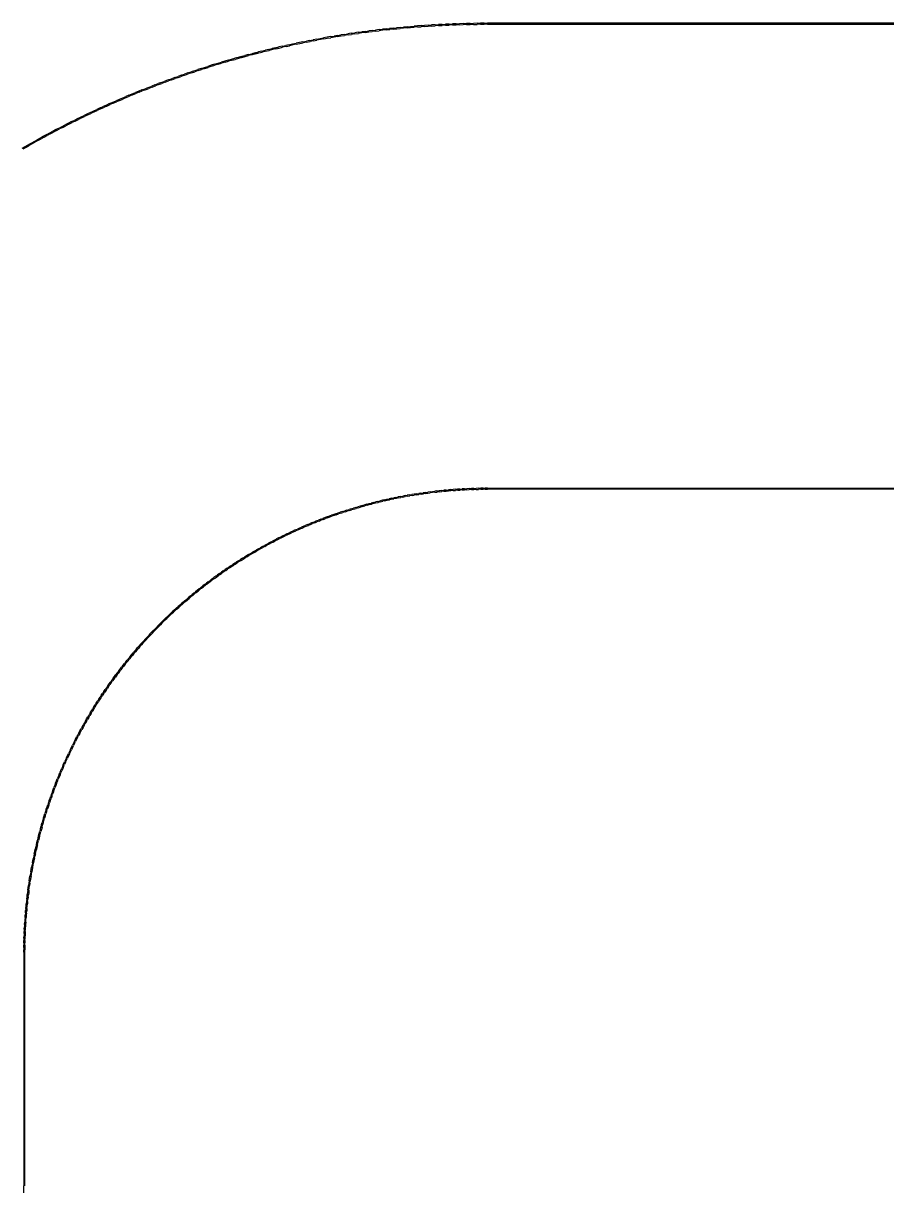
# Model space of a CAD drawing. Header units: metres. Extents: x 0.2 to 42.3, y 0.9 to 39.
# Drawn here: x 2.375 to 3.027, y 14.698 to 15.575 of the extents above; entities that cross this region are included whole.
import ezdxf

# ---------------------------------------------------------------- set-up
doc = ezdxf.new("R2010")
doc.units = ezdxf.units.M
doc.layers.add('BSA_MATERIAL_SECTION', color=7, linetype='Continuous')

msp = doc.modelspace()

# ---------------------------------------------------------------- linework, layer by layer
at = {"layer": 'BSA_MATERIAL_SECTION'}
for p, q in [((2.63345, 15.56859), (2.63083, 15.56824)), ((2.63345, 15.56859), (2.63608, 15.56894)), ((2.6387, 15.56927), (2.63608, 15.56894)), ((2.6387, 15.56927), (2.64133, 15.5696)), ((2.64142, 15.5688), (2.6388, 15.56847)), ((2.64396, 15.56991), (2.64133, 15.5696)), ((2.64142, 15.5688), (2.64405, 15.56911)), ((2.64396, 15.56991), (2.64658, 15.57021)), ((2.64667, 15.56942), (2.64405, 15.56911)), ((2.64921, 15.5705), (2.64658, 15.57021)), ((2.6493, 15.56971), (2.64667, 15.56942)), ((2.64921, 15.5705), (2.65184, 15.57079)), ((2.6493, 15.56971), (2.65193, 15.57)), ((2.65448, 15.57106), (2.65184, 15.57079)), ((2.65456, 15.57027), (2.65193, 15.57)), ((2.65448, 15.57106), (2.65711, 15.57133)), ((2.65456, 15.57027), (2.65719, 15.57054)), ((2.65974, 15.57158), (2.65711, 15.57133)), ((2.65719, 15.57054), (2.65982, 15.57078)), ((2.65974, 15.57158), (2.66238, 15.57183)), ((2.66245, 15.57103), (2.65982, 15.57078)), ((2.66501, 15.57206), (2.66238, 15.57183)), ((2.66508, 15.57126), (2.66245, 15.57103)), ((2.66501, 15.57206), (2.66765, 15.57229)), ((2.66508, 15.57126), (2.66772, 15.57149)), ((2.66765, 15.57229), (2.67029, 15.5725)), ((2.66772, 15.57149), (2.67035, 15.5717)), ((2.67293, 15.57271), (2.67029, 15.5725)), ((2.67299, 15.57191), (2.67035, 15.5717)), ((2.67557, 15.5729), (2.67293, 15.57271)), ((2.67299, 15.57191), (2.67562, 15.5721)), ((2.67557, 15.5729), (2.67821, 15.57309)), ((2.67826, 15.57229), (2.67562, 15.5721)), ((2.68085, 15.57326), (2.67821, 15.57309)), ((2.67826, 15.57229), (2.6809, 15.57246)), ((2.68085, 15.57326), (2.68349, 15.57343)), ((2.68354, 15.57263), (2.6809, 15.57246)), ((2.68613, 15.57358), (2.68349, 15.57343)), ((2.68354, 15.57263), (2.68617, 15.57278)), ((2.68613, 15.57358), (2.68877, 15.57373)), ((2.68881, 15.57293), (2.68617, 15.57278)), ((2.69141, 15.57386), (2.68877, 15.57373)), ((2.68881, 15.57293), (2.69145, 15.57306)), ((2.69141, 15.57386), (2.69406, 15.57399)), ((2.69409, 15.57319), (2.69145, 15.57306)), ((2.6967, 15.5741), (2.69406, 15.57399)), ((2.69409, 15.57319), (2.69673, 15.5733)), ((2.6967, 15.5741), (2.69934, 15.57421)), ((2.69937, 15.57341), (2.69673, 15.5733)), ((2.70199, 15.5743), (2.69934, 15.57421)), ((2.69937, 15.57341), (2.70202, 15.5735)), ((2.70199, 15.5743), (2.70463, 15.57439)), ((2.70466, 15.57359), (2.70202, 15.5735)), ((2.70728, 15.57446), (2.70463, 15.57439)), ((2.70466, 15.57359), (2.7073, 15.57366)), ((2.70728, 15.57446), (2.70992, 15.57453)), ((2.70994, 15.57373), (2.7073, 15.57366)), ((2.71257, 15.57458), (2.70992, 15.57453)), ((2.70994, 15.57373), (2.71259, 15.57378)), ((2.71257, 15.57458), (2.71522, 15.57463)), ((2.71523, 15.57383), (2.71259, 15.57378)), ((2.71786, 15.57466), (2.71522, 15.57463)), ((2.71523, 15.57383), (2.71787, 15.57386)), ((2.71786, 15.57466), (2.72051, 15.57469)), ((2.72051, 15.57389), (2.71787, 15.57386)), ((2.72315, 15.5747), (2.72051, 15.57469)), ((2.72051, 15.57389), (2.72316, 15.5739)), ((2.72315, 15.5747), (2.7258, 15.57471)), ((2.7258, 15.57391), (2.72316, 15.5739)), ((2.7258, 15.57431), (2.7258, 15.57471)), ((5.8775, 15.57471), (2.7258, 15.57471)), ((2.7258, 15.57471), (2.7258, 15.57431)), ((2.7258, 15.57431), (2.7258, 15.57391)), ((2.7258, 15.57391), (2.7258, 15.57431)), ((2.7258, 15.57391), (5.8775, 15.57391)), ((2.58389, 15.56019), (2.5813, 15.55964)), ((2.58649, 15.56071), (2.58389, 15.56019)), ((2.58406, 15.55941), (2.58665, 15.55993)), ((2.58649, 15.56071), (2.58908, 15.56124)), ((2.58924, 15.56046), (2.58665, 15.55993)), ((2.59168, 15.56175), (2.58908, 15.56124)), ((2.58924, 15.56046), (2.59183, 15.56096)), ((2.59168, 15.56175), (2.59428, 15.56225)), ((2.59443, 15.56147), (2.59183, 15.56096)), ((2.59688, 15.56274), (2.59428, 15.56225)), ((2.59443, 15.56147), (2.59702, 15.56195)), ((2.59688, 15.56274), (2.59948, 15.56323)), ((2.59962, 15.56244), (2.59702, 15.56195)), ((2.59948, 15.56323), (2.60208, 15.56369)), ((2.60222, 15.56291), (2.59962, 15.56244)), ((2.60469, 15.56416), (2.60208, 15.56369)), ((2.60222, 15.56291), (2.60482, 15.56337)), ((2.60729, 15.56461), (2.60469, 15.56416)), ((2.60482, 15.56337), (2.60743, 15.56382)), ((2.60729, 15.56461), (2.6099, 15.56506)), ((2.61003, 15.56427), (2.60743, 15.56382)), ((2.61251, 15.56548), (2.6099, 15.56506)), ((2.61264, 15.56469), (2.61003, 15.56427)), ((2.61251, 15.56548), (2.61513, 15.56591)), ((2.61264, 15.56469), (2.61525, 15.56512)), ((2.61774, 15.56632), (2.61513, 15.56591)), ((2.61525, 15.56512), (2.61786, 15.56553)), ((2.61774, 15.56632), (2.62035, 15.56673)), ((2.62047, 15.56594), (2.61786, 15.56553)), ((2.62297, 15.56712), (2.62035, 15.56673)), ((2.62047, 15.56594), (2.62309, 15.56632)), ((2.62297, 15.56712), (2.62559, 15.5675)), ((2.6257, 15.56671), (2.62309, 15.56632)), ((2.62821, 15.56787), (2.62559, 15.5675)), ((2.6257, 15.56671), (2.62832, 15.56708)), ((2.62821, 15.56787), (2.63083, 15.56824)), ((2.63094, 15.56745), (2.62832, 15.56708)), ((2.63356, 15.5678), (2.63094, 15.56745)), ((2.63356, 15.5678), (2.63618, 15.56815)), ((2.63618, 15.56815), (2.6388, 15.56847)), ((2.54527, 15.55105), (2.54272, 15.55037)), ((2.54527, 15.55105), (2.54783, 15.55173)), ((2.55039, 15.55239), (2.54783, 15.55173)), ((2.55059, 15.55162), (2.54803, 15.55096)), ((2.55039, 15.55239), (2.55295, 15.55306)), ((2.55059, 15.55162), (2.55315, 15.55228)), ((2.55552, 15.5537), (2.55295, 15.55306)), ((2.55315, 15.55228), (2.55572, 15.55292)), ((2.55552, 15.5537), (2.55809, 15.55434)), ((2.55828, 15.55357), (2.55572, 15.55292)), ((2.56066, 15.55497), (2.55809, 15.55434)), ((2.55828, 15.55357), (2.56085, 15.55419)), ((2.56066, 15.55497), (2.56323, 15.55559)), ((2.56342, 15.55481), (2.56085, 15.55419)), ((2.56581, 15.55619), (2.56323, 15.55559)), ((2.56599, 15.55541), (2.56342, 15.55481)), ((2.56581, 15.55619), (2.56838, 15.5568)), ((2.56599, 15.55541), (2.56856, 15.55602)), ((2.57096, 15.55738), (2.56838, 15.5568)), ((2.56856, 15.55602), (2.57114, 15.5566)), ((2.57096, 15.55738), (2.57355, 15.55797)), ((2.57372, 15.55719), (2.57114, 15.5566)), ((2.57613, 15.55853), (2.57355, 15.55797)), ((2.57372, 15.55719), (2.5763, 15.55775)), ((2.57613, 15.55853), (2.57872, 15.5591)), ((2.57888, 15.55832), (2.5763, 15.55775)), ((2.57872, 15.5591), (2.5813, 15.55964)), ((2.58147, 15.55886), (2.57888, 15.55832)), ((2.58147, 15.55886), (2.58406, 15.55941)), ((2.51731, 15.54297), (2.51479, 15.54218)), ((2.51984, 15.54375), (2.51731, 15.54297)), ((2.51755, 15.54221), (2.52007, 15.54299)), ((2.51984, 15.54375), (2.52237, 15.54453)), ((2.5226, 15.54376), (2.52007, 15.54299)), ((2.52237, 15.54453), (2.5249, 15.54529)), ((2.5226, 15.54376), (2.52513, 15.54452)), ((2.52744, 15.54605), (2.5249, 15.54529)), ((2.52767, 15.54528), (2.52513, 15.54452)), ((2.52998, 15.54679), (2.52744, 15.54605)), ((2.52767, 15.54528), (2.5302, 15.54602)), ((2.52998, 15.54679), (2.53252, 15.54753)), ((2.53274, 15.54676), (2.5302, 15.54602)), ((2.53252, 15.54753), (2.53507, 15.54825)), ((2.53274, 15.54676), (2.53528, 15.54748)), ((2.53761, 15.54897), (2.53507, 15.54825)), ((2.53783, 15.5482), (2.53528, 15.54748)), ((2.54016, 15.54967), (2.53761, 15.54897)), ((2.54038, 15.5489), (2.53783, 15.5482)), ((2.54016, 15.54967), (2.54272, 15.55037)), ((2.54038, 15.5489), (2.54293, 15.5496)), ((2.54293, 15.5496), (2.54548, 15.55028)), ((2.54803, 15.55096), (2.54548, 15.55028)), ((2.48971, 15.53374), (2.48722, 15.53284)), ((2.48971, 15.53374), (2.4922, 15.53463)), ((2.49247, 15.53387), (2.48998, 15.53298)), ((2.4947, 15.5355), (2.4922, 15.53463)), ((2.49247, 15.53387), (2.49496, 15.53474)), ((2.4947, 15.5355), (2.4972, 15.53637)), ((2.49746, 15.53562), (2.49496, 15.53474)), ((2.4997, 15.53723), (2.4972, 15.53637)), ((2.49746, 15.53562), (2.49996, 15.53647)), ((2.4997, 15.53723), (2.50221, 15.53808)), ((2.50246, 15.53732), (2.49996, 15.53647)), ((2.50472, 15.53891), (2.50221, 15.53808)), ((2.50246, 15.53732), (2.50497, 15.53816)), ((2.50472, 15.53891), (2.50723, 15.53975)), ((2.50748, 15.53899), (2.50497, 15.53816)), ((2.50975, 15.54057), (2.50723, 15.53975)), ((2.50748, 15.53899), (2.50999, 15.5398)), ((2.50975, 15.54057), (2.51226, 15.54138)), ((2.51251, 15.54062), (2.50999, 15.5398)), ((2.51226, 15.54138), (2.51479, 15.54218)), ((2.51251, 15.54062), (2.51503, 15.54142)), ((2.51755, 15.54221), (2.51503, 15.54142)), ((2.46497, 15.52435), (2.46742, 15.52534)), ((2.46989, 15.5263), (2.46742, 15.52534)), ((2.46772, 15.52459), (2.47018, 15.52556)), ((2.46989, 15.5263), (2.47235, 15.52727)), ((2.47264, 15.52652), (2.47018, 15.52556)), ((2.47482, 15.52822), (2.47235, 15.52727)), ((2.47264, 15.52652), (2.47511, 15.52747)), ((2.47482, 15.52822), (2.47729, 15.52917)), ((2.47758, 15.52842), (2.47511, 15.52747)), ((2.47977, 15.53009), (2.47729, 15.52917)), ((2.47758, 15.52842), (2.48005, 15.52935)), ((2.47977, 15.53009), (2.48225, 15.53102)), ((2.48253, 15.53027), (2.48005, 15.52935)), ((2.48473, 15.53193), (2.48225, 15.53102)), ((2.48253, 15.53027), (2.48501, 15.53118)), ((2.48473, 15.53193), (2.48722, 15.53284)), ((2.48749, 15.53209), (2.48501, 15.53118)), ((2.48749, 15.53209), (2.48998, 15.53298)), ((2.44302, 15.51512), (2.44544, 15.51618)), ((2.44787, 15.51724), (2.44544, 15.51618)), ((2.44818, 15.5165), (2.44576, 15.51545)), ((2.4503, 15.51828), (2.44787, 15.51724)), ((2.44818, 15.5165), (2.45061, 15.51754)), ((2.4503, 15.51828), (2.45273, 15.51932)), ((2.45305, 15.51858), (2.45061, 15.51754)), ((2.45517, 15.52034), (2.45273, 15.51932)), ((2.45305, 15.51858), (2.45548, 15.5196)), ((2.45517, 15.52034), (2.45762, 15.52136)), ((2.45792, 15.52062), (2.45548, 15.5196)), ((2.45762, 15.52136), (2.46006, 15.52236)), ((2.45792, 15.52062), (2.46037, 15.52162)), ((2.46251, 15.52337), (2.46006, 15.52236)), ((2.46281, 15.52263), (2.46037, 15.52162)), ((2.46497, 15.52435), (2.46251, 15.52337)), ((2.46281, 15.52263), (2.46527, 15.52361)), ((2.46772, 15.52459), (2.46527, 15.52361)), ((2.42617, 15.50742), (2.42378, 15.50629)), ((2.42617, 15.50742), (2.42856, 15.50855)), ((2.4289, 15.50782), (2.42651, 15.50669)), ((2.42856, 15.50855), (2.43096, 15.50966)), ((2.4289, 15.50782), (2.4313, 15.50894)), ((2.43336, 15.51078), (2.43096, 15.50966)), ((2.4337, 15.51005), (2.4313, 15.50894)), ((2.43336, 15.51078), (2.43577, 15.51187)), ((2.4337, 15.51005), (2.4361, 15.51114)), ((2.43818, 15.51297), (2.43577, 15.51187)), ((2.43851, 15.51224), (2.4361, 15.51114)), ((2.4406, 15.51404), (2.43818, 15.51297)), ((2.43851, 15.51224), (2.44093, 15.51331)), ((2.4406, 15.51404), (2.44302, 15.51512)), ((2.44334, 15.51439), (2.44093, 15.51331)), ((2.44334, 15.51439), (2.44576, 15.51545)), ((2.40953, 15.49928), (2.40717, 15.49808)), ((2.40989, 15.49857), (2.40754, 15.49737)), ((2.4119, 15.50047), (2.40953, 15.49928)), ((2.40989, 15.49857), (2.41226, 15.49975)), ((2.4119, 15.50047), (2.41426, 15.50165)), ((2.41462, 15.50094), (2.41226, 15.49975)), ((2.41664, 15.50282), (2.41426, 15.50165)), ((2.41462, 15.50094), (2.41699, 15.5021)), ((2.41664, 15.50282), (2.41901, 15.50399)), ((2.41936, 15.50327), (2.41699, 15.5021)), ((2.41901, 15.50399), (2.4214, 15.50514)), ((2.41936, 15.50327), (2.42174, 15.50442)), ((2.42378, 15.50629), (2.4214, 15.50514)), ((2.42412, 15.50556), (2.42174, 15.50442)), ((2.42412, 15.50556), (2.42651, 15.50669)), ((2.39312, 15.4907), (2.39079, 15.48944)), ((2.39117, 15.48874), (2.3935, 15.49)), ((2.39312, 15.4907), (2.39545, 15.49196)), ((2.39582, 15.49125), (2.3935, 15.49)), ((2.39545, 15.49196), (2.39778, 15.4932)), ((2.39582, 15.49125), (2.39816, 15.49249)), ((2.40012, 15.49443), (2.39778, 15.4932)), ((2.40049, 15.49373), (2.39816, 15.49249)), ((2.40247, 15.49565), (2.40012, 15.49443)), ((2.40049, 15.49373), (2.40284, 15.49495)), ((2.40247, 15.49565), (2.40482, 15.49688)), ((2.40518, 15.49616), (2.40284, 15.49495)), ((2.40482, 15.49688), (2.40717, 15.49808)), ((2.40518, 15.49616), (2.40754, 15.49737)), ((2.37464, 15.48037), (2.37693, 15.4817)), ((2.37733, 15.481), (2.37504, 15.47968)), ((2.37693, 15.4817), (2.37923, 15.48301)), ((2.37733, 15.481), (2.37962, 15.48231)), ((2.38153, 15.48431), (2.37923, 15.48301)), ((2.38192, 15.48362), (2.37962, 15.48231)), ((2.38384, 15.48561), (2.38153, 15.48431)), ((2.38192, 15.48362), (2.38423, 15.48491)), ((2.38384, 15.48561), (2.38615, 15.4869)), ((2.38654, 15.4862), (2.38423, 15.48491)), ((2.38615, 15.4869), (2.38847, 15.48817)), ((2.38654, 15.4862), (2.38885, 15.48747)), ((2.39079, 15.48944), (2.38847, 15.48817)), ((2.39117, 15.48874), (2.38885, 15.48747)), ((2.66008, 15.21768), (2.66179, 15.218)), ((2.6635, 15.21832), (2.66179, 15.218)), ((2.6635, 15.21832), (2.66521, 15.21862)), ((2.66535, 15.21783), (2.66364, 15.21753)), ((2.66693, 15.21892), (2.66521, 15.21862)), ((2.66535, 15.21783), (2.66706, 15.21813)), ((2.66693, 15.21892), (2.66864, 15.2192)), ((2.66877, 15.21841), (2.66706, 15.21813)), ((2.67036, 15.21949), (2.66864, 15.2192)), ((2.66877, 15.21841), (2.67049, 15.2187)), ((2.67208, 15.21975), (2.67036, 15.21949)), ((2.6722, 15.21896), (2.67049, 15.2187)), ((2.67208, 15.21975), (2.6738, 15.22002)), ((2.6722, 15.21896), (2.67392, 15.21923)), ((2.67552, 15.22027), (2.6738, 15.22002)), ((2.67564, 15.21948), (2.67392, 15.21923)), ((2.67552, 15.22027), (2.67724, 15.22052)), ((2.67564, 15.21948), (2.67735, 15.21973)), ((2.67897, 15.22075), (2.67724, 15.22052)), ((2.67907, 15.21996), (2.67735, 15.21973)), ((2.67897, 15.22075), (2.68069, 15.22099)), ((2.67907, 15.21996), (2.68079, 15.22019)), ((2.68242, 15.2212), (2.68069, 15.22099)), ((2.68079, 15.22019), (2.68252, 15.22041)), ((2.68242, 15.2212), (2.68414, 15.22142)), ((2.68424, 15.22062), (2.68252, 15.22041)), ((2.68414, 15.22142), (2.68587, 15.22162)), ((2.68596, 15.22082), (2.68424, 15.22062)), ((2.6876, 15.22182), (2.68587, 15.22162)), ((2.68596, 15.22082), (2.68769, 15.22102)), ((2.6876, 15.22182), (2.68933, 15.222)), ((2.68941, 15.2212), (2.68769, 15.22102)), ((2.69106, 15.22218), (2.68933, 15.222)), ((2.68941, 15.2212), (2.69114, 15.22138)), ((2.69106, 15.22218), (2.69279, 15.22234)), ((2.69287, 15.22155), (2.69114, 15.22138)), ((2.69453, 15.22251), (2.69279, 15.22234)), ((2.69287, 15.22155), (2.6946, 15.22171)), ((2.69453, 15.22251), (2.69626, 15.22265)), ((2.6946, 15.22171), (2.69633, 15.22186)), ((2.69799, 15.2228), (2.69626, 15.22265)), ((2.69806, 15.222), (2.69633, 15.22186)), ((2.69799, 15.2228), (2.69973, 15.22293)), ((2.69979, 15.22213), (2.69806, 15.222)), ((2.70146, 15.22306), (2.69973, 15.22293)), ((2.69979, 15.22213), (2.70152, 15.22226)), ((2.70146, 15.22306), (2.7032, 15.22317)), ((2.70325, 15.22237), (2.70152, 15.22226)), ((2.70493, 15.22328), (2.7032, 15.22317)), ((2.70325, 15.22237), (2.70498, 15.22249)), ((2.70493, 15.22328), (2.70667, 15.22338)), ((2.70672, 15.22258), (2.70498, 15.22249)), ((2.70841, 15.22347), (2.70667, 15.22338)), ((2.70672, 15.22258), (2.70845, 15.22268)), ((2.70841, 15.22347), (2.71015, 15.22355)), ((2.71018, 15.22275), (2.70845, 15.22268)), ((2.71189, 15.22363), (2.71015, 15.22355)), ((2.71018, 15.22275), (2.71192, 15.22283)), ((2.71189, 15.22363), (2.71362, 15.22369)), ((2.71365, 15.22289), (2.71192, 15.22283)), ((2.71536, 15.22375), (2.71362, 15.22369)), ((2.71365, 15.22289), (2.71539, 15.22295)), ((2.71536, 15.22375), (2.7171, 15.22379)), ((2.71712, 15.22299), (2.71539, 15.22295)), ((2.71884, 15.22384), (2.7171, 15.22379)), ((2.71712, 15.22299), (2.71886, 15.22304)), ((2.71884, 15.22384), (2.72058, 15.22386)), ((2.72059, 15.22306), (2.71886, 15.22304)), ((2.72232, 15.22389), (2.72058, 15.22386)), ((2.72059, 15.22306), (2.72233, 15.22309)), ((2.72232, 15.22389), (2.72406, 15.2239)), ((2.72406, 15.2231), (2.72233, 15.22309)), ((2.7258, 15.22391), (2.72406, 15.2239)), ((2.72406, 15.2231), (2.7258, 15.22311)), ((2.7258, 15.22391), (2.7258, 15.22351)), ((2.7258, 15.22391), (5.8775, 15.22391)), ((2.7258, 15.22351), (2.7258, 15.22391)), ((2.7258, 15.22311), (2.7258, 15.22351)), ((2.7258, 15.22351), (2.7258, 15.22311)), ((5.8775, 15.22311), (2.7258, 15.22311)), ((2.62295, 15.20845), (2.62462, 15.20896)), ((2.62628, 15.20946), (2.62462, 15.20896)), ((2.62628, 15.20946), (2.62795, 15.20995)), ((2.62818, 15.20918), (2.62651, 15.20869)), ((2.62962, 15.21043), (2.62795, 15.20995)), ((2.62818, 15.20918), (2.62984, 15.20966)), ((2.6313, 15.2109), (2.62962, 15.21043)), ((2.63152, 15.21013), (2.62984, 15.20966)), ((2.6313, 15.2109), (2.63297, 15.21137)), ((2.63152, 15.21013), (2.63319, 15.2106)), ((2.63465, 15.21183), (2.63297, 15.21137)), ((2.63486, 15.21105), (2.63319, 15.2106)), ((2.63465, 15.21183), (2.63633, 15.21228)), ((2.63486, 15.21105), (2.63654, 15.21151)), ((2.63633, 15.21228), (2.63802, 15.21272)), ((2.63654, 15.21151), (2.63822, 15.21194)), ((2.6397, 15.21315), (2.63802, 15.21272)), ((2.6399, 15.21238), (2.63822, 15.21194)), ((2.6397, 15.21315), (2.64139, 15.21357)), ((2.64158, 15.21279), (2.6399, 15.21238)), ((2.64308, 15.21399), (2.64139, 15.21357)), ((2.64158, 15.21279), (2.64327, 15.21321)), ((2.64308, 15.21399), (2.64477, 15.21439)), ((2.64496, 15.21362), (2.64327, 15.21321)), ((2.64646, 15.2148), (2.64477, 15.21439)), ((2.64496, 15.21362), (2.64665, 15.21402)), ((2.64816, 15.21518), (2.64646, 15.2148)), ((2.64834, 15.2144), (2.64665, 15.21402)), ((2.64816, 15.21518), (2.64986, 15.21557)), ((2.64834, 15.2144), (2.65003, 15.21479)), ((2.64986, 15.21557), (2.65156, 15.21594)), ((2.65003, 15.21479), (2.65173, 15.21516)), ((2.65326, 15.21631), (2.65156, 15.21594)), ((2.65342, 15.21552), (2.65173, 15.21516)), ((2.65326, 15.21631), (2.65496, 15.21666)), ((2.65342, 15.21552), (2.65512, 15.21587)), ((2.65667, 15.21701), (2.65496, 15.21666)), ((2.65682, 15.21623), (2.65512, 15.21587)), ((2.65667, 15.21701), (2.65837, 15.21735)), ((2.65853, 15.21656), (2.65682, 15.21623)), ((2.66008, 15.21768), (2.65837, 15.21735)), ((2.65853, 15.21656), (2.66023, 15.2169)), ((2.66194, 15.21721), (2.66023, 15.2169)), ((2.66194, 15.21721), (2.66364, 15.21753)), ((2.59994, 15.20049), (2.59832, 15.19986)), ((2.59994, 15.20049), (2.60156, 15.20111)), ((2.60185, 15.20036), (2.60023, 15.19975)), ((2.60319, 15.20173), (2.60156, 15.20111)), ((2.60185, 15.20036), (2.60347, 15.20098)), ((2.60482, 15.20233), (2.60319, 15.20173)), ((2.6051, 15.20158), (2.60347, 15.20098)), ((2.60482, 15.20233), (2.60646, 15.20293)), ((2.6051, 15.20158), (2.60673, 15.20218)), ((2.60646, 15.20293), (2.60809, 15.20352)), ((2.60673, 15.20218), (2.60836, 15.20276)), ((2.60973, 15.2041), (2.60809, 15.20352)), ((2.61, 15.20335), (2.60836, 15.20276)), ((2.61138, 15.20467), (2.60973, 15.2041)), ((2.61164, 15.20391), (2.61, 15.20335)), ((2.61138, 15.20467), (2.61302, 15.20524)), ((2.61164, 15.20391), (2.61328, 15.20448)), ((2.61302, 15.20524), (2.61467, 15.20579)), ((2.61493, 15.20503), (2.61328, 15.20448)), ((2.61632, 15.20634), (2.61467, 15.20579)), ((2.61493, 15.20503), (2.61657, 15.20558)), ((2.61632, 15.20634), (2.61798, 15.20688)), ((2.61822, 15.20612), (2.61657, 15.20558)), ((2.61963, 15.20742), (2.61798, 15.20688)), ((2.61822, 15.20612), (2.61987, 15.20665)), ((2.61963, 15.20742), (2.62129, 15.20793)), ((2.62153, 15.20717), (2.61987, 15.20665)), ((2.62295, 15.20845), (2.62129, 15.20793)), ((2.62153, 15.20717), (2.62319, 15.20769)), ((2.62485, 15.20819), (2.62319, 15.20769)), ((2.62485, 15.20819), (2.62651, 15.20869)), ((2.57753, 15.19095), (2.57911, 15.19168)), ((2.58069, 15.19241), (2.57911, 15.19168)), ((2.57945, 15.19095), (2.58102, 15.19168)), ((2.58069, 15.19241), (2.58228, 15.19312)), ((2.58261, 15.19239), (2.58102, 15.19168)), ((2.58387, 15.19384), (2.58228, 15.19312)), ((2.58261, 15.19239), (2.58419, 15.1931)), ((2.58387, 15.19384), (2.58546, 15.19453)), ((2.58578, 15.1938), (2.58419, 15.1931)), ((2.58705, 15.19523), (2.58546, 15.19453)), ((2.58578, 15.1938), (2.58737, 15.1945)), ((2.58705, 15.19523), (2.58865, 15.19591)), ((2.58897, 15.19518), (2.58737, 15.1945)), ((2.59026, 15.19659), (2.58865, 15.19591)), ((2.58897, 15.19518), (2.59056, 15.19586)), ((2.59026, 15.19659), (2.59186, 15.19726)), ((2.59217, 15.19652), (2.59056, 15.19586)), ((2.59347, 15.19793), (2.59186, 15.19726)), ((2.59217, 15.19652), (2.59377, 15.19719)), ((2.59347, 15.19793), (2.59508, 15.19858)), ((2.59538, 15.19783), (2.59377, 15.19719)), ((2.5967, 15.19923), (2.59508, 15.19858)), ((2.59538, 15.19783), (2.59699, 15.19848)), ((2.5967, 15.19923), (2.59832, 15.19986)), ((2.59861, 15.19911), (2.59699, 15.19848)), ((2.59861, 15.19911), (2.60023, 15.19975)), ((2.56196, 15.18319), (2.56043, 15.18237)), ((2.56196, 15.18319), (2.5635, 15.184)), ((2.56388, 15.18329), (2.56234, 15.18248)), ((2.56505, 15.18481), (2.5635, 15.184)), ((2.56388, 15.18329), (2.56541, 15.18409)), ((2.56505, 15.18481), (2.5666, 15.1856)), ((2.56696, 15.18488), (2.56541, 15.18409)), ((2.56814, 15.18639), (2.5666, 15.1856)), ((2.56696, 15.18488), (2.56851, 15.18567)), ((2.56814, 15.18639), (2.5697, 15.18716)), ((2.57006, 15.18645), (2.56851, 15.18567)), ((2.57126, 15.18794), (2.5697, 15.18716)), ((2.57006, 15.18645), (2.57161, 15.18722)), ((2.57126, 15.18794), (2.57282, 15.1887)), ((2.57161, 15.18722), (2.57317, 15.18798)), ((2.57439, 15.18946), (2.57282, 15.1887)), ((2.57473, 15.18874), (2.57317, 15.18798)), ((2.57439, 15.18946), (2.57596, 15.19021)), ((2.5763, 15.18948), (2.57473, 15.18874)), ((2.57753, 15.19095), (2.57596, 15.19021)), ((2.5763, 15.18948), (2.57787, 15.19023)), ((2.57945, 15.19095), (2.57787, 15.19023)), ((2.54531, 15.17377), (2.5468, 15.17467)), ((2.54721, 15.17398), (2.54572, 15.17309)), ((2.5468, 15.17467), (2.5483, 15.17555)), ((2.5487, 15.17486), (2.54721, 15.17398)), ((2.5498, 15.17643), (2.5483, 15.17555)), ((2.5487, 15.17486), (2.5502, 15.17574)), ((2.5498, 15.17643), (2.5513, 15.1773)), ((2.5502, 15.17574), (2.5517, 15.17661)), ((2.55281, 15.17817), (2.5513, 15.1773)), ((2.55321, 15.17747), (2.5517, 15.17661)), ((2.55281, 15.17817), (2.55433, 15.17902)), ((2.55472, 15.17832), (2.55321, 15.17747)), ((2.55585, 15.17987), (2.55433, 15.17902)), ((2.55472, 15.17832), (2.55623, 15.17917)), ((2.55585, 15.17987), (2.55737, 15.18071)), ((2.55776, 15.18001), (2.55623, 15.17917)), ((2.5589, 15.18155), (2.55737, 15.18071)), ((2.55776, 15.18001), (2.55928, 15.18084)), ((2.5589, 15.18155), (2.56043, 15.18237)), ((2.56081, 15.18166), (2.55928, 15.18084)), ((2.56081, 15.18166), (2.56234, 15.18248)), ((2.53207, 15.1654), (2.53063, 15.16443)), ((2.53207, 15.1654), (2.53353, 15.16636)), ((2.53252, 15.16474), (2.53397, 15.16569)), ((2.53498, 15.16731), (2.53353, 15.16636)), ((2.53542, 15.16664), (2.53397, 15.16569)), ((2.53498, 15.16731), (2.53645, 15.16826)), ((2.53542, 15.16664), (2.53688, 15.16758)), ((2.53791, 15.1692), (2.53645, 15.16826)), ((2.53834, 15.16852), (2.53688, 15.16758)), ((2.53791, 15.1692), (2.53938, 15.17012)), ((2.53981, 15.16945), (2.53834, 15.16852)), ((2.54085, 15.17105), (2.53938, 15.17012)), ((2.53981, 15.16945), (2.54128, 15.17037)), ((2.54085, 15.17105), (2.54233, 15.17196)), ((2.54128, 15.17037), (2.54275, 15.17128)), ((2.54382, 15.17287), (2.54233, 15.17196)), ((2.54423, 15.17219), (2.54275, 15.17128)), ((2.54531, 15.17377), (2.54382, 15.17287)), ((2.54423, 15.17219), (2.54572, 15.17309)), ((2.51783, 15.15542), (2.51923, 15.15644)), ((2.52064, 15.15747), (2.51923, 15.15644)), ((2.51971, 15.1558), (2.52111, 15.15682)), ((2.52064, 15.15747), (2.52205, 15.15848)), ((2.52111, 15.15682), (2.52252, 15.15783)), ((2.52347, 15.1595), (2.52205, 15.15848)), ((2.52393, 15.15884), (2.52252, 15.15783)), ((2.52347, 15.1595), (2.52489, 15.1605)), ((2.52393, 15.15884), (2.52535, 15.15984)), ((2.52632, 15.16149), (2.52489, 15.1605)), ((2.52677, 15.16084), (2.52535, 15.15984)), ((2.52632, 15.16149), (2.52775, 15.16248)), ((2.5282, 15.16182), (2.52677, 15.16084)), ((2.52919, 15.16346), (2.52775, 15.16248)), ((2.5282, 15.16182), (2.52964, 15.1628)), ((2.52919, 15.16346), (2.53063, 15.16443)), ((2.53108, 15.16377), (2.52964, 15.1628)), ((2.53108, 15.16377), (2.53252, 15.16474)), ((2.50816, 15.14801), (2.5068, 15.14693)), ((2.50816, 15.14801), (2.50953, 15.14909)), ((2.51002, 15.14846), (2.50866, 15.14738)), ((2.50953, 15.14909), (2.5109, 15.15016)), ((2.51002, 15.14846), (2.51139, 15.14953)), ((2.51227, 15.15123), (2.5109, 15.15016)), ((2.51276, 15.15059), (2.51139, 15.14953)), ((2.51227, 15.15123), (2.51366, 15.15228)), ((2.51414, 15.15164), (2.51276, 15.15059)), ((2.51504, 15.15334), (2.51366, 15.15228)), ((2.51414, 15.15164), (2.51552, 15.1527)), ((2.51504, 15.15334), (2.51644, 15.15438)), ((2.51552, 15.1527), (2.51691, 15.15374)), ((2.51783, 15.15542), (2.51644, 15.15438)), ((2.51831, 15.15477), (2.51691, 15.15374)), ((2.51971, 15.1558), (2.51831, 15.15477)), ((2.49744, 15.13914), (2.49612, 15.138)), ((2.49744, 15.13914), (2.49876, 15.14027)), ((2.49796, 15.13853), (2.49928, 15.13967)), ((2.49876, 15.14027), (2.50009, 15.1414)), ((2.49928, 15.13967), (2.5006, 15.14078)), ((2.50142, 15.14252), (2.50009, 15.1414)), ((2.50193, 15.1419), (2.5006, 15.14078)), ((2.50142, 15.14252), (2.50276, 15.14363)), ((2.50327, 15.14301), (2.50193, 15.1419)), ((2.5041, 15.14474), (2.50276, 15.14363)), ((2.50327, 15.14301), (2.50461, 15.14412)), ((2.5041, 15.14474), (2.50545, 15.14583)), ((2.50595, 15.14521), (2.50461, 15.14412)), ((2.5068, 15.14693), (2.50545, 15.14583)), ((2.50595, 15.14521), (2.5073, 15.1463)), ((2.5073, 15.1463), (2.50866, 15.14738)), ((2.48835, 15.13104), (2.48708, 15.12985)), ((2.48762, 15.12927), (2.48889, 15.13045)), ((2.48963, 15.13221), (2.48835, 15.13104)), ((2.48889, 15.13045), (2.49017, 15.13162)), ((2.48963, 15.13221), (2.49092, 15.13339)), ((2.49145, 15.13279), (2.49017, 15.13162)), ((2.49092, 15.13339), (2.49221, 15.13455)), ((2.49145, 15.13279), (2.49275, 15.13395)), ((2.49351, 15.13571), (2.49221, 15.13455)), ((2.49404, 15.13511), (2.49275, 15.13395)), ((2.49351, 15.13571), (2.49481, 15.13686)), ((2.49534, 15.13625), (2.49404, 15.13511)), ((2.49612, 15.138), (2.49481, 15.13686)), ((2.49534, 15.13625), (2.49665, 15.1374)), ((2.49796, 15.13853), (2.49665, 15.1374)), ((2.47709, 15.12016), (2.47831, 15.12139)), ((2.47831, 15.12139), (2.47955, 15.12262)), ((2.48011, 15.12205), (2.47888, 15.12083)), ((2.48079, 15.12384), (2.47955, 15.12262)), ((2.48011, 15.12205), (2.48135, 15.12327)), ((2.48203, 15.12505), (2.48079, 15.12384)), ((2.48259, 15.12448), (2.48135, 15.12327)), ((2.48203, 15.12505), (2.48328, 15.12627)), ((2.48259, 15.12448), (2.48384, 15.12569)), ((2.48328, 15.12627), (2.48454, 15.12746)), ((2.48509, 15.12689), (2.48384, 15.12569)), ((2.4858, 15.12866), (2.48454, 15.12746)), ((2.48509, 15.12689), (2.48635, 15.12808)), ((2.4858, 15.12866), (2.48708, 15.12985)), ((2.48762, 15.12927), (2.48635, 15.12808)), ((2.46867, 15.11136), (2.46986, 15.11263)), ((2.47104, 15.1139), (2.46986, 15.11263)), ((2.47044, 15.11209), (2.47162, 15.11335)), ((2.47104, 15.1139), (2.47224, 15.11516)), ((2.47282, 15.11461), (2.47162, 15.11335)), ((2.47344, 15.11642), (2.47224, 15.11516)), ((2.47282, 15.11461), (2.47402, 15.11587)), ((2.47344, 15.11642), (2.47465, 15.11767)), ((2.47523, 15.11712), (2.47402, 15.11587)), ((2.47586, 15.11892), (2.47465, 15.11767)), ((2.47523, 15.11712), (2.47644, 15.11836)), ((2.47709, 15.12016), (2.47586, 15.11892)), ((2.47766, 15.11959), (2.47644, 15.11836)), ((2.47766, 15.11959), (2.47888, 15.12083)), ((2.4617, 15.10359), (2.46285, 15.10489)), ((2.46345, 15.10436), (2.46231, 15.10306)), ((2.464, 15.1062), (2.46285, 15.10489)), ((2.46345, 15.10436), (2.4646, 15.10567)), ((2.46516, 15.1075), (2.464, 15.1062)), ((2.46576, 15.10696), (2.4646, 15.10567)), ((2.46516, 15.1075), (2.46632, 15.10879)), ((2.46576, 15.10696), (2.46691, 15.10825)), ((2.4675, 15.11007), (2.46632, 15.10879)), ((2.46809, 15.10953), (2.46691, 15.10825)), ((2.4675, 15.11007), (2.46867, 15.11136)), ((2.46809, 15.10953), (2.46926, 15.11082)), ((2.47044, 15.11209), (2.46926, 15.11082)), ((2.45497, 15.09561), (2.45388, 15.09426)), ((2.4545, 15.09375), (2.45559, 15.0951)), ((2.45608, 15.09695), (2.45497, 15.09561)), ((2.4567, 15.09644), (2.45559, 15.0951)), ((2.45608, 15.09695), (2.45719, 15.09829)), ((2.4567, 15.09644), (2.4578, 15.09778)), ((2.45719, 15.09829), (2.45831, 15.09962)), ((2.45892, 15.0991), (2.4578, 15.09778)), ((2.45943, 15.10095), (2.45831, 15.09962)), ((2.45892, 15.0991), (2.46004, 15.10043)), ((2.46057, 15.10227), (2.45943, 15.10095)), ((2.46117, 15.10174), (2.46004, 15.10043)), ((2.46057, 15.10227), (2.4617, 15.10359)), ((2.46117, 15.10174), (2.46231, 15.10306)), ((2.44743, 15.08605), (2.44848, 15.08743)), ((2.44806, 15.08556), (2.44911, 15.08694)), ((2.44848, 15.08743), (2.44955, 15.08881)), ((2.45018, 15.08831), (2.44911, 15.08694)), ((2.45062, 15.09018), (2.44955, 15.08881)), ((2.45018, 15.08831), (2.45125, 15.08968)), ((2.45062, 15.09018), (2.4517, 15.09154)), ((2.45232, 15.09104), (2.45125, 15.08968)), ((2.45278, 15.0929), (2.4517, 15.09154)), ((2.45232, 15.09104), (2.4534, 15.0924)), ((2.45278, 15.0929), (2.45388, 15.09426)), ((2.4545, 15.09375), (2.4534, 15.0924)), ((2.44021, 15.07624), (2.44122, 15.07765)), ((2.44224, 15.07907), (2.44122, 15.07765)), ((2.44187, 15.07719), (2.44288, 15.0786)), ((2.44326, 15.08047), (2.44224, 15.07907)), ((2.44391, 15.08), (2.44288, 15.0786)), ((2.44326, 15.08047), (2.44429, 15.08188)), ((2.44391, 15.08), (2.44493, 15.0814)), ((2.44429, 15.08188), (2.44533, 15.08327)), ((2.44597, 15.08279), (2.44493, 15.0814)), ((2.44637, 15.08467), (2.44533, 15.08327)), ((2.44597, 15.08279), (2.44701, 15.08418)), ((2.44743, 15.08605), (2.44637, 15.08467)), ((2.44806, 15.08556), (2.44701, 15.08418)), ((2.4343, 15.06763), (2.43527, 15.06908)), ((2.43594, 15.06863), (2.43497, 15.06719)), ((2.43624, 15.07052), (2.43527, 15.06908)), ((2.43594, 15.06863), (2.43691, 15.07007)), ((2.43624, 15.07052), (2.43723, 15.07195)), ((2.43789, 15.0715), (2.43691, 15.07007)), ((2.43821, 15.07339), (2.43723, 15.07195)), ((2.43789, 15.0715), (2.43887, 15.07293)), ((2.43921, 15.07481), (2.43821, 15.07339)), ((2.43987, 15.07435), (2.43887, 15.07293)), ((2.43921, 15.07481), (2.44021, 15.07624)), ((2.43987, 15.07435), (2.44086, 15.07578)), ((2.44187, 15.07719), (2.44086, 15.07578)), ((2.42866, 15.05885), (2.42958, 15.06033)), ((2.43026, 15.0599), (2.42934, 15.05843)), ((2.43051, 15.0618), (2.42958, 15.06033)), ((2.43026, 15.0599), (2.43118, 15.06137)), ((2.43051, 15.0618), (2.43145, 15.06326)), ((2.43118, 15.06137), (2.43212, 15.06283)), ((2.43239, 15.06472), (2.43145, 15.06326)), ((2.43306, 15.06429), (2.43212, 15.06283)), ((2.43239, 15.06472), (2.43335, 15.06618)), ((2.43402, 15.06574), (2.43306, 15.06429)), ((2.4343, 15.06763), (2.43335, 15.06618)), ((2.43402, 15.06574), (2.43497, 15.06719)), ((2.42327, 15.04991), (2.42416, 15.05141)), ((2.42504, 15.05291), (2.42416, 15.05141)), ((2.42484, 15.051), (2.42572, 15.0525)), ((2.42593, 15.0544), (2.42504, 15.05291)), ((2.42662, 15.05399), (2.42572, 15.0525)), ((2.42593, 15.0544), (2.42683, 15.05589)), ((2.42662, 15.05399), (2.42752, 15.05547)), ((2.42683, 15.05589), (2.42774, 15.05737)), ((2.42843, 15.05695), (2.42752, 15.05547)), ((2.42866, 15.05885), (2.42774, 15.05737)), ((2.42843, 15.05695), (2.42934, 15.05843)), ((2.41816, 15.04081), (2.419, 15.04234)), ((2.41983, 15.04386), (2.419, 15.04234)), ((2.42053, 15.04347), (2.4197, 15.04195)), ((2.41983, 15.04386), (2.42069, 15.04538)), ((2.42138, 15.04498), (2.42053, 15.04347)), ((2.42154, 15.04689), (2.42069, 15.04538)), ((2.42138, 15.04498), (2.42223, 15.0465)), ((2.42241, 15.0484), (2.42154, 15.04689)), ((2.4231, 15.048), (2.42223, 15.0465)), ((2.42241, 15.0484), (2.42327, 15.04991)), ((2.4231, 15.048), (2.42396, 15.04951)), ((2.42484, 15.051), (2.42396, 15.04951)), ((2.41411, 15.03311), (2.4149, 15.03466)), ((2.41561, 15.03429), (2.41482, 15.03275)), ((2.4149, 15.03466), (2.41571, 15.0362)), ((2.41642, 15.03583), (2.41561, 15.03429)), ((2.41651, 15.03774), (2.41571, 15.0362)), ((2.41642, 15.03583), (2.41722, 15.03737)), ((2.41734, 15.03928), (2.41651, 15.03774)), ((2.41804, 15.0389), (2.41722, 15.03737)), ((2.41734, 15.03928), (2.41816, 15.04081)), ((2.41804, 15.0389), (2.41886, 15.04043)), ((2.41886, 15.04043), (2.4197, 15.04195)), ((2.41025, 15.02532), (2.4095, 15.02375)), ((2.41022, 15.0234), (2.41097, 15.02497)), ((2.41101, 15.02688), (2.41025, 15.02532)), ((2.41097, 15.02497), (2.41173, 15.02653)), ((2.41101, 15.02688), (2.41177, 15.02845)), ((2.41248, 15.02809), (2.41173, 15.02653)), ((2.41177, 15.02845), (2.41254, 15.03)), ((2.41248, 15.02809), (2.41326, 15.02965)), ((2.41332, 15.03156), (2.41254, 15.03)), ((2.41403, 15.0312), (2.41326, 15.02965)), ((2.41411, 15.03311), (2.41332, 15.03156)), ((2.41403, 15.0312), (2.41482, 15.03275)), ((2.40587, 15.01584), (2.40658, 15.01743)), ((2.4073, 15.01901), (2.40658, 15.01743)), ((2.40731, 15.0171), (2.4066, 15.01552)), ((2.40803, 15.02059), (2.4073, 15.01901)), ((2.40731, 15.0171), (2.40803, 15.01868)), ((2.40803, 15.02059), (2.40876, 15.02217)), ((2.40803, 15.01868), (2.40875, 15.02026)), ((2.40948, 15.02183), (2.40875, 15.02026)), ((2.40876, 15.02217), (2.4095, 15.02375)), ((2.41022, 15.0234), (2.40948, 15.02183)), ((2.40245, 15.00784), (2.40178, 15.00624)), ((2.40245, 15.00784), (2.40311, 15.00945)), ((2.40319, 15.00754), (2.40252, 15.00593)), ((2.40379, 15.01105), (2.40311, 15.00945)), ((2.40319, 15.00754), (2.40385, 15.00914)), ((2.40379, 15.01105), (2.40448, 15.01265)), ((2.40385, 15.00914), (2.40453, 15.01074)), ((2.40517, 15.01425), (2.40448, 15.01265)), ((2.40521, 15.01234), (2.40453, 15.01074)), ((2.40517, 15.01425), (2.40587, 15.01584)), ((2.40591, 15.01393), (2.40521, 15.01234)), ((2.40591, 15.01393), (2.4066, 15.01552)), ((2.39921, 14.99977), (2.3986, 14.99814)), ((2.39985, 15.00139), (2.39921, 14.99977)), ((2.39996, 14.99948), (2.39934, 14.99786)), ((2.39985, 15.00139), (2.40048, 15.00301)), ((2.40059, 15.0011), (2.39996, 14.99948)), ((2.40048, 15.00301), (2.40113, 15.00462)), ((2.40059, 15.0011), (2.40122, 15.00271)), ((2.40178, 15.00624), (2.40113, 15.00462)), ((2.40122, 15.00271), (2.40187, 15.00432)), ((2.40252, 15.00593), (2.40187, 15.00432)), ((2.39504, 14.98833), (2.39561, 14.98997)), ((2.39561, 14.98997), (2.39619, 14.99161)), ((2.39579, 14.98807), (2.39636, 14.98971)), ((2.39678, 14.99325), (2.39619, 14.99161)), ((2.39694, 14.99134), (2.39636, 14.98971)), ((2.39738, 14.99488), (2.39678, 14.99325)), ((2.39694, 14.99134), (2.39753, 14.99298)), ((2.39738, 14.99488), (2.39798, 14.99652)), ((2.39813, 14.99461), (2.39753, 14.99298)), ((2.39798, 14.99652), (2.3986, 14.99814)), ((2.39813, 14.99461), (2.39873, 14.99623)), ((2.39873, 14.99623), (2.39934, 14.99786)), ((2.39283, 14.98173), (2.39229, 14.98007)), ((2.39283, 14.98173), (2.39336, 14.98339)), ((2.39305, 14.97983), (2.39359, 14.98148)), ((2.39336, 14.98339), (2.39392, 14.98503)), ((2.39412, 14.98313), (2.39359, 14.98148)), ((2.39447, 14.98668), (2.39392, 14.98503)), ((2.39467, 14.98478), (2.39412, 14.98313)), ((2.39504, 14.98833), (2.39447, 14.98668)), ((2.39467, 14.98478), (2.39523, 14.98643)), ((2.39579, 14.98807), (2.39523, 14.98643)), ((2.39025, 14.97342), (2.38976, 14.97175)), ((2.39075, 14.97509), (2.39025, 14.97342)), ((2.39053, 14.97153), (2.39101, 14.9732)), ((2.39075, 14.97509), (2.39125, 14.97675)), ((2.39101, 14.9732), (2.39151, 14.97486)), ((2.39125, 14.97675), (2.39177, 14.97841)), ((2.39202, 14.97652), (2.39151, 14.97486)), ((2.39229, 14.98007), (2.39177, 14.97841)), ((2.39202, 14.97652), (2.39253, 14.97818)), ((2.39305, 14.97983), (2.39253, 14.97818)), ((2.38699, 14.96169), (2.38743, 14.96337)), ((2.38743, 14.96337), (2.38788, 14.96505)), ((2.38833, 14.96673), (2.38788, 14.96505)), ((2.3882, 14.96317), (2.38865, 14.96484)), ((2.38833, 14.96673), (2.3888, 14.96841)), ((2.38911, 14.96652), (2.38865, 14.96484)), ((2.38927, 14.97008), (2.3888, 14.96841)), ((2.38957, 14.96819), (2.38911, 14.96652)), ((2.38927, 14.97008), (2.38976, 14.97175)), ((2.38957, 14.96819), (2.39004, 14.96986)), ((2.39053, 14.97153), (2.39004, 14.96986)), ((2.38531, 14.95493), (2.38491, 14.95324)), ((2.38531, 14.95493), (2.38572, 14.95663)), ((2.38609, 14.95475), (2.38569, 14.95306)), ((2.38572, 14.95663), (2.38614, 14.95832)), ((2.38609, 14.95475), (2.38649, 14.95644)), ((2.38655, 14.96), (2.38614, 14.95832)), ((2.38649, 14.95644), (2.38691, 14.95812)), ((2.38699, 14.96169), (2.38655, 14.96)), ((2.38733, 14.95981), (2.38691, 14.95812)), ((2.38777, 14.96149), (2.38733, 14.95981)), ((2.38777, 14.96149), (2.3882, 14.96317)), ((2.3834, 14.94645), (2.38305, 14.94474)), ((2.38377, 14.94815), (2.3834, 14.94645)), ((2.38377, 14.94815), (2.38414, 14.94985)), ((2.38383, 14.94458), (2.38418, 14.94628)), ((2.38414, 14.94985), (2.38452, 14.95155)), ((2.38455, 14.94798), (2.38418, 14.94628)), ((2.38491, 14.95324), (2.38452, 14.95155)), ((2.38455, 14.94798), (2.38492, 14.94968)), ((2.38492, 14.94968), (2.3853, 14.95137)), ((2.38569, 14.95306), (2.3853, 14.95137)), ((2.38139, 14.93621), (2.38171, 14.93792)), ((2.38203, 14.93963), (2.38171, 14.93792)), ((2.38236, 14.94133), (2.38203, 14.93963)), ((2.38249, 14.93777), (2.38218, 14.93606)), ((2.38236, 14.94133), (2.3827, 14.94304)), ((2.38249, 14.93777), (2.38281, 14.93948)), ((2.3827, 14.94304), (2.38305, 14.94474)), ((2.38281, 14.93948), (2.38315, 14.94118)), ((2.38348, 14.94288), (2.38315, 14.94118)), ((2.38383, 14.94458), (2.38348, 14.94288)), ((2.37995, 14.92763), (2.38022, 14.92935)), ((2.38022, 14.92935), (2.3805, 14.93106)), ((2.38079, 14.93278), (2.3805, 14.93106)), ((2.38101, 14.92922), (2.38074, 14.9275)), ((2.38109, 14.93449), (2.38079, 14.93278)), ((2.38129, 14.93093), (2.38101, 14.92922)), ((2.38109, 14.93449), (2.38139, 14.93621)), ((2.38129, 14.93093), (2.38158, 14.93264)), ((2.38158, 14.93264), (2.38188, 14.93435)), ((2.38218, 14.93606), (2.38188, 14.93435)), ((2.37895, 14.92074), (2.37872, 14.91902)), ((2.37895, 14.92074), (2.37918, 14.92246)), ((2.37918, 14.92246), (2.37943, 14.92419)), ((2.37968, 14.92591), (2.37943, 14.92419)), ((2.37974, 14.92063), (2.37951, 14.91891)), ((2.37995, 14.92763), (2.37968, 14.92591)), ((2.37974, 14.92063), (2.37998, 14.92235)), ((2.37998, 14.92235), (2.38023, 14.92407)), ((2.38048, 14.92579), (2.38023, 14.92407)), ((2.38048, 14.92579), (2.38074, 14.9275)), ((2.37789, 14.91211), (2.37771, 14.91038)), ((2.37809, 14.91383), (2.37789, 14.91211)), ((2.37809, 14.91383), (2.37829, 14.91556)), ((2.37829, 14.91556), (2.3785, 14.91729)), ((2.37872, 14.91902), (2.3785, 14.91729)), ((2.37869, 14.91202), (2.37851, 14.91029)), ((2.37869, 14.91202), (2.37888, 14.91374)), ((2.37908, 14.91547), (2.37888, 14.91374)), ((2.37908, 14.91547), (2.3793, 14.91719)), ((2.37951, 14.91891), (2.3793, 14.91719)), ((2.37705, 14.90345), (2.37691, 14.90171)), ((2.37705, 14.90345), (2.3772, 14.90518)), ((2.37736, 14.90691), (2.3772, 14.90518)), ((2.37736, 14.90691), (2.37753, 14.90865)), ((2.37753, 14.90865), (2.37771, 14.91038)), ((2.37785, 14.90338), (2.3777, 14.90165)), ((2.37785, 14.90338), (2.378, 14.90511)), ((2.37816, 14.90684), (2.378, 14.90511)), ((2.37816, 14.90684), (2.37832, 14.90857)), ((2.37832, 14.90857), (2.37851, 14.91029)), ((2.37642, 14.89477), (2.37633, 14.89303)), ((2.37642, 14.89477), (2.37653, 14.89651)), ((2.37665, 14.89824), (2.37653, 14.89651)), ((2.37678, 14.89998), (2.37665, 14.89824)), ((2.37678, 14.89998), (2.37691, 14.90171)), ((2.37722, 14.89472), (2.37713, 14.89299)), ((2.37733, 14.89646), (2.37722, 14.89472)), ((2.37733, 14.89646), (2.37745, 14.89819)), ((2.37745, 14.89819), (2.37757, 14.89992)), ((2.3777, 14.90165), (2.37757, 14.89992)), ((2.37596, 14.88434), (2.37602, 14.88608)), ((2.37608, 14.88782), (2.37602, 14.88608)), ((2.37608, 14.88782), (2.37615, 14.88956)), ((2.37623, 14.8913), (2.37615, 14.88956)), ((2.37623, 14.8913), (2.37633, 14.89303)), ((2.37676, 14.88432), (2.37682, 14.88605)), ((2.37688, 14.88779), (2.37682, 14.88605)), ((2.37695, 14.88952), (2.37688, 14.88779)), ((2.37695, 14.88952), (2.37703, 14.89126)), ((2.37703, 14.89126), (2.37713, 14.89299)), ((2.3758, 14.87391), (2.37581, 14.87565)), ((2.37582, 14.87739), (2.37581, 14.87565)), ((2.37582, 14.87739), (2.37584, 14.87913)), ((2.37587, 14.88087), (2.37584, 14.87913)), ((2.37587, 14.88087), (2.37591, 14.8826)), ((2.37596, 14.88434), (2.37591, 14.8826)), ((2.3766, 14.87391), (2.37661, 14.87564)), ((2.37662, 14.87738), (2.37661, 14.87564)), ((2.37664, 14.87911), (2.37662, 14.87738)), ((2.37664, 14.87911), (2.37667, 14.88085)), ((2.37671, 14.88258), (2.37667, 14.88085)), ((2.37671, 14.88258), (2.37676, 14.88432)), ((2.3762, 14.87391), (2.3758, 14.87391)), ((2.3758, 14.87391), (2.3758, 14.69761)), ((2.3762, 14.87391), (2.3758, 14.87391)), ((2.3762, 14.87391), (2.3766, 14.87391)), ((2.3762, 14.87391), (2.3766, 14.87391)), ((2.3766, 14.69761), (2.3766, 14.87391)), ((2.3758, 14.52131), (2.3758, 14.69761))]:
    msp.add_line(p, q, dxfattribs=at)

doc.saveas('drawing.dxf')
